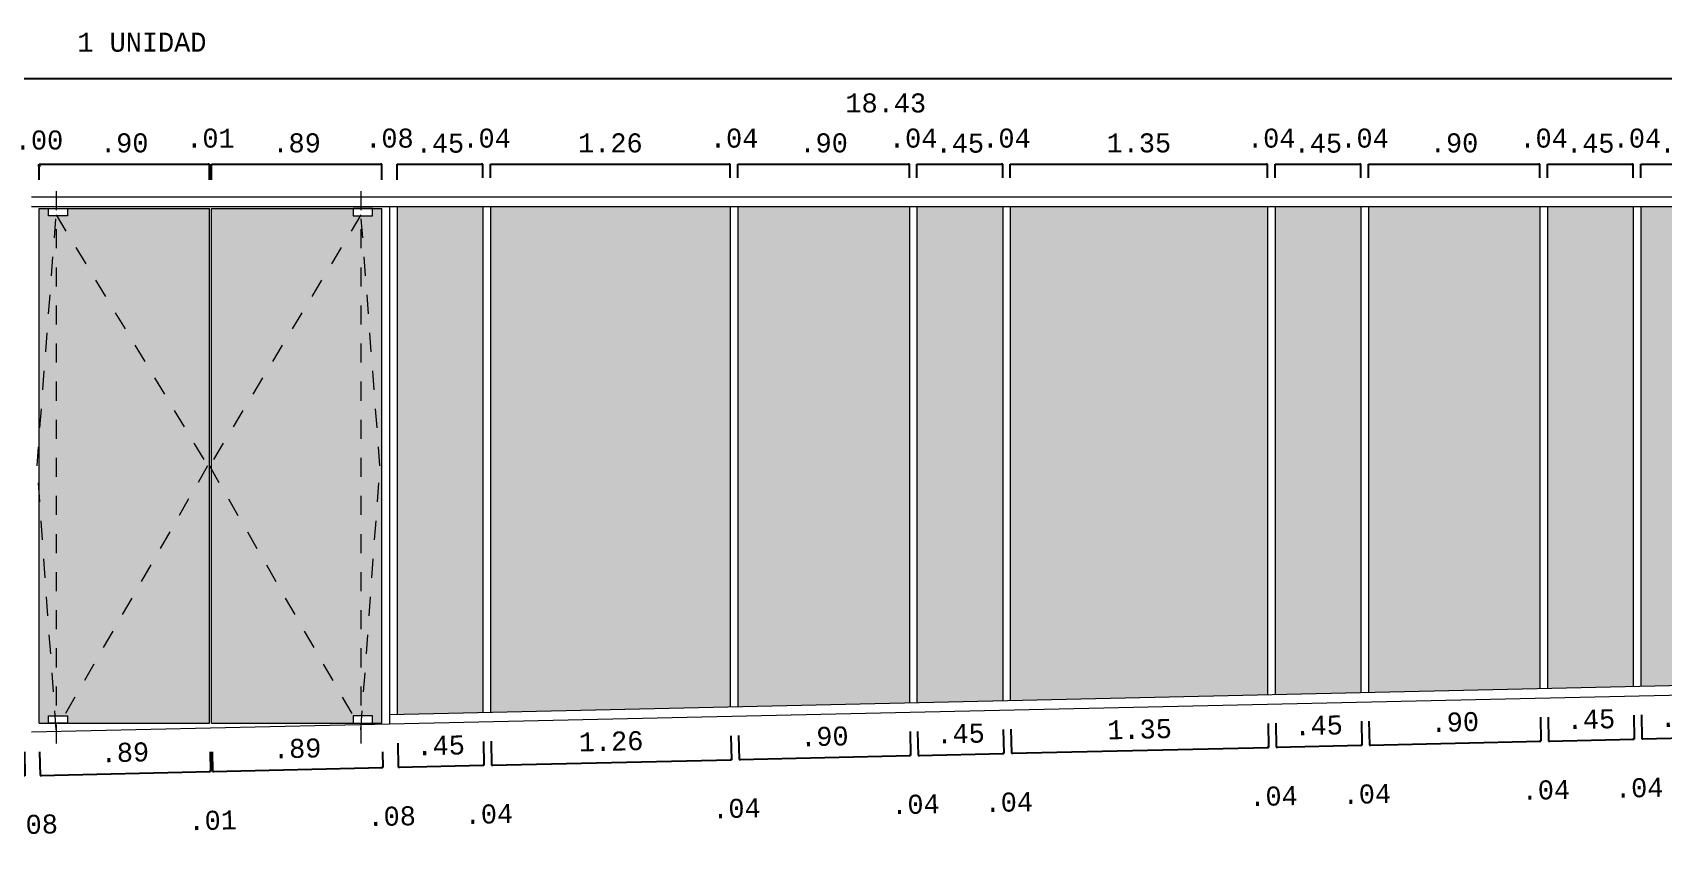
# Model space of a CAD drawing. Header units: millimetres. Extents: x 3472 to 4311, y 0 to 1645.
# Drawn here: x 3809.15 to 3817.72, y 1197.86 to 1202.09 of the extents above; entities that cross this region are included whole.
import ezdxf

# ---------------------------------------------------------------- set-up
doc = ezdxf.new("R2010")
doc.units = ezdxf.units.MM
doc.header["$LTSCALE"] = 0.1
doc.header["$PDMODE"] = 35
doc.linetypes.add('CONTINUA', pattern=[0])
doc.linetypes.add('PUNTOS', pattern=[0.25, 0, -0.25])
doc.layers.get('0').update_dxf_attribs({"lineweight": 9})
doc.layers.get('DEFPOINTS').update_dxf_attribs({"lineweight": 9})
for name, color, linetype, lineweight in [('A_cotas', 7, 'Continuous', 9), ('CARPINTERIAS', 7, 'PUNTOS', 9), ('Leyenda', 7, 'Continuous', 9)]:
    doc.layers.add(name, color=color, linetype=linetype, lineweight=lineweight)
doc.layers.add('COTAS-EXT', color=7, linetype='CONTINUA', lineweight=9, true_color=0x2e2e2e)
doc.layers.add('GRIS CARPINTERIAS', color=7, linetype='CONTINUA', lineweight=9, true_color=0x2e2e2e)
doc.styles.add('FUTURA', font='LUCON.TTF')
doc.styles.get("Standard").update_dxf_attribs({"font": 'LUCON.TTF'})
doc.dimstyles.new('ESCALA-100-INT', dxfattribs={"dimtxt": 0.15, "dimasz": 0.012, "dimexe": 0, "dimexo": 0, "dimgap": 0.05, "dimtad": 1, "dimzin": 4, "dimdsep": 46, "dimtxsty": 'Standard', "dimblk1": '1', "dimblk2": '1', "dimsah": 1, "dimcen": 0, "dimse1": 1, "dimse2": 1, "dimclrd": 256, "dimclrt": 7, "dimadec": 0, "dimazin": 0, "dimtfac": 1, "dimtofl": 0, "dimtmove": 2, "dimatfit": 3, "dimldrblk": '1', "dimfxl": 1, "dimtolj": 1, "dimtzin": 0, "dimarcsym": 0})

# ---------------------------------------------------------------- blocks, each defined once
blk = doc.blocks.new('*D127')
at = {"layer": 'COTAS-EXT', "lineweight": -2}
for p, q in [((3809.1863, 1201.3869), (3809.1793, 1201.3869)), ((3809.1863, 1201.3142), (3809.1863, 1201.3869)), ((3809.1863, 1201.3142), (3809.1863, 1201.3869)), ((3809.1863, 1201.3869), (3809.1933, 1201.3869))]:
    blk.add_line(p, q, dxfattribs=at)
at = {"layer": 'DEFPOINTS', "color": 0}
for p in [(3809.1863, 1201.3869), (3809.1863, 1201.1642), (3809.1863, 1201.1642)]:
    blk.add_point(p, dxfattribs=at)
at = {"layer": 'COTAS-EXT', "color": 250, "insert": (3809.1863, 1201.5224), "char_height": 0.1, "attachment_point": 5}
blk.add_mtext('\\A1;.00', dxfattribs=at)
blk = doc.blocks.new('1')
at = {"layer": 'A_cotas'}
blk.add_line((0, 0), (0, 0), dxfattribs=at)
at = {"layer": 'A_cotas', "linetype": 'Continuous', "const_width": 2.44}
blk.add_lwpolyline([(0, -6.1), (0, 6.1)], dxfattribs=at)
blk = doc.blocks.new('_NONE')
at = {"color": 0, "linetype": 'ByBlock'}
blk.add_circle((0, 0), 0.25, dxfattribs=at)
blk = doc.blocks.new('*D128')
at = {"layer": 'COTAS-EXT', "lineweight": -2}
for p, q in [((3809.1863, 1201.3142), (3809.1863, 1201.3969)), ((3809.1863, 1201.3969), (3810.0814, 1201.3969)), ((3810.0814, 1201.3142), (3810.0814, 1201.3969))]:
    blk.add_line(p, q, dxfattribs=at)
at = {"layer": 'DEFPOINTS', "color": 0}
for p in [(3810.0814, 1201.3969), (3809.1863, 1201.1642), (3810.0814, 1201.1642)]:
    blk.add_point(p, dxfattribs=at)
at = {"layer": 'COTAS-EXT', "color": 250, "insert": (3809.6338, 1201.5074), "char_height": 0.1, "attachment_point": 5}
blk.add_mtext('\\A1;.90', dxfattribs=at)
blk = doc.blocks.new('*D129')
at = {"layer": 'COTAS-EXT', "lineweight": -2}
for p, q in [((3810.0814, 1201.3969), (3810.0744, 1201.3969)), ((3810.0814, 1201.3142), (3810.0814, 1201.3969)), ((3810.0914, 1201.3142), (3810.0914, 1201.3969)), ((3810.0914, 1201.3969), (3810.0984, 1201.3969))]:
    blk.add_line(p, q, dxfattribs=at)
at = {"layer": 'DEFPOINTS', "color": 0}
for p in [(3810.0914, 1201.3969), (3810.0814, 1201.1642), (3810.0914, 1201.1642)]:
    blk.add_point(p, dxfattribs=at)
at = {"layer": 'COTAS-EXT', "color": 250, "insert": (3810.0864, 1201.5324), "char_height": 0.1, "attachment_point": 5}
blk.add_mtext('\\A1;.01', dxfattribs=at)
blk = doc.blocks.new('*D130')
at = {"layer": 'COTAS-EXT', "lineweight": -2}
for p, q in [((3810.0914, 1201.3142), (3810.0914, 1201.3969)), ((3810.0914, 1201.3969), (3810.9863, 1201.3969)), ((3810.9863, 1201.3142), (3810.9863, 1201.3969))]:
    blk.add_line(p, q, dxfattribs=at)
at = {"layer": 'DEFPOINTS', "color": 0}
for p in [(3810.9863, 1201.3969), (3810.0914, 1201.1642), (3810.9863, 1201.1642)]:
    blk.add_point(p, dxfattribs=at)
at = {"layer": 'COTAS-EXT', "color": 250, "insert": (3810.5388, 1201.5074), "char_height": 0.1, "attachment_point": 5}
blk.add_mtext('\\A1;.89', dxfattribs=at)
blk = doc.blocks.new('*D131')
at = {"layer": 'COTAS-EXT', "lineweight": -2}
for p, q in [((3810.9863, 1201.3969), (3810.9793, 1201.3969)), ((3810.9863, 1201.3142), (3810.9863, 1201.3969)), ((3811.0663, 1201.3142), (3811.0663, 1201.3969)), ((3811.0663, 1201.3969), (3811.0733, 1201.3969))]:
    blk.add_line(p, q, dxfattribs=at)
at = {"layer": 'DEFPOINTS', "color": 0}
for p in [(3811.0663, 1201.3969), (3810.9863, 1201.1642), (3811.0663, 1201.1642)]:
    blk.add_point(p, dxfattribs=at)
at = {"layer": 'COTAS-EXT', "color": 250, "insert": (3811.0263, 1201.5324), "char_height": 0.1, "attachment_point": 5}
blk.add_mtext('\\A1;.08', dxfattribs=at)
blk = doc.blocks.new('*D132')
at = {"layer": 'COTAS-EXT', "lineweight": -2}
for p, q in [((3811.0663, 1201.3142), (3811.0663, 1201.3969)), ((3811.0663, 1201.3969), (3811.5163, 1201.3969)), ((3811.5163, 1201.3242), (3811.5163, 1201.3969))]:
    blk.add_line(p, q, dxfattribs=at)
at = {"layer": 'DEFPOINTS', "color": 0}
for p in [(3811.5163, 1201.3969), (3811.0663, 1201.1642), (3811.5163, 1201.1742)]:
    blk.add_point(p, dxfattribs=at)
at = {"layer": 'COTAS-EXT', "color": 250, "insert": (3811.2913, 1201.506), "char_height": 0.1, "attachment_point": 5}
blk.add_mtext('\\A1;.45', dxfattribs=at)
blk = doc.blocks.new('*D133')
at = {"layer": 'COTAS-EXT', "lineweight": -2}
for p, q in [((3811.5163, 1201.3969), (3811.5093, 1201.3969)), ((3811.5163, 1201.3242), (3811.5163, 1201.3969)), ((3811.5563, 1201.3242), (3811.5563, 1201.3969)), ((3811.5563, 1201.3969), (3811.5633, 1201.3969))]:
    blk.add_line(p, q, dxfattribs=at)
at = {"layer": 'DEFPOINTS', "color": 0}
for p in [(3811.5563, 1201.3969), (3811.5163, 1201.1742), (3811.5563, 1201.1742)]:
    blk.add_point(p, dxfattribs=at)
at = {"layer": 'COTAS-EXT', "color": 250, "insert": (3811.5363, 1201.5324), "char_height": 0.1, "attachment_point": 5}
blk.add_mtext('\\A1;.04', dxfattribs=at)
blk = doc.blocks.new('*D134')
at = {"layer": 'COTAS-EXT', "lineweight": -2}
for p, q in [((3811.5563, 1201.3242), (3811.5563, 1201.3969)), ((3811.5563, 1201.3969), (3812.8161, 1201.3969)), ((3812.8161, 1201.3242), (3812.8161, 1201.3969))]:
    blk.add_line(p, q, dxfattribs=at)
at = {"layer": 'DEFPOINTS', "color": 0}
for p in [(3812.8161, 1201.3969), (3811.5563, 1201.1742), (3812.8161, 1201.1742)]:
    blk.add_point(p, dxfattribs=at)
at = {"layer": 'COTAS-EXT', "color": 250, "insert": (3812.1862, 1201.5074), "char_height": 0.1, "attachment_point": 5}
blk.add_mtext('\\A1;1.26', dxfattribs=at)
blk = doc.blocks.new('*D135')
at = {"layer": 'COTAS-EXT', "lineweight": -2}
for p, q in [((3812.8161, 1201.3969), (3812.8091, 1201.3969)), ((3812.8161, 1201.3242), (3812.8161, 1201.3969)), ((3812.8561, 1201.3242), (3812.8561, 1201.3969)), ((3812.8561, 1201.3969), (3812.8631, 1201.3969))]:
    blk.add_line(p, q, dxfattribs=at)
at = {"layer": 'DEFPOINTS', "color": 0}
for p in [(3812.8561, 1201.3969), (3812.8161, 1201.1742), (3812.8561, 1201.1742)]:
    blk.add_point(p, dxfattribs=at)
at = {"layer": 'COTAS-EXT', "color": 250, "insert": (3812.8361, 1201.5324), "char_height": 0.1, "attachment_point": 5}
blk.add_mtext('\\A1;.04', dxfattribs=at)
blk = doc.blocks.new('*D136')
at = {"layer": 'COTAS-EXT', "lineweight": -2}
for p, q in [((3812.8561, 1201.3242), (3812.8561, 1201.3969)), ((3812.8561, 1201.3969), (3813.7561, 1201.3969)), ((3813.7561, 1201.3242), (3813.7561, 1201.3969))]:
    blk.add_line(p, q, dxfattribs=at)
at = {"layer": 'DEFPOINTS', "color": 0}
for p in [(3813.7561, 1201.3969), (3812.8561, 1201.1742), (3813.7561, 1201.1742)]:
    blk.add_point(p, dxfattribs=at)
at = {"layer": 'COTAS-EXT', "color": 250, "insert": (3813.3061, 1201.5074), "char_height": 0.1, "attachment_point": 5}
blk.add_mtext('\\A1;.90', dxfattribs=at)
blk = doc.blocks.new('*D137')
at = {"layer": 'COTAS-EXT', "lineweight": -2}
for p, q in [((3813.7561, 1201.3969), (3813.7491, 1201.3969)), ((3813.7561, 1201.3242), (3813.7561, 1201.3969)), ((3813.7961, 1201.3242), (3813.7961, 1201.3969)), ((3813.7961, 1201.3969), (3813.8031, 1201.3969))]:
    blk.add_line(p, q, dxfattribs=at)
at = {"layer": 'DEFPOINTS', "color": 0}
for p in [(3813.7961, 1201.3969), (3813.7561, 1201.1742), (3813.7961, 1201.1742)]:
    blk.add_point(p, dxfattribs=at)
at = {"layer": 'COTAS-EXT', "color": 250, "insert": (3813.7761, 1201.5324), "char_height": 0.1, "attachment_point": 5}
blk.add_mtext('\\A1;.04', dxfattribs=at)
blk = doc.blocks.new('*D138')
at = {"layer": 'COTAS-EXT', "lineweight": -2}
for p, q in [((3813.7961, 1201.3242), (3813.7961, 1201.3969)), ((3813.7961, 1201.3969), (3814.2461, 1201.3969)), ((3814.2461, 1201.3242), (3814.2461, 1201.3969))]:
    blk.add_line(p, q, dxfattribs=at)
at = {"layer": 'DEFPOINTS', "color": 0}
for p in [(3814.2461, 1201.3969), (3813.7961, 1201.1742), (3814.2461, 1201.1742)]:
    blk.add_point(p, dxfattribs=at)
at = {"layer": 'COTAS-EXT', "color": 250, "insert": (3814.0211, 1201.506), "char_height": 0.1, "attachment_point": 5}
blk.add_mtext('\\A1;.45', dxfattribs=at)
blk = doc.blocks.new('*D139')
at = {"layer": 'COTAS-EXT', "lineweight": -2}
for p, q in [((3814.2461, 1201.3969), (3814.2391, 1201.3969)), ((3814.2461, 1201.3242), (3814.2461, 1201.3969)), ((3814.2861, 1201.3242), (3814.2861, 1201.3969)), ((3814.2861, 1201.3969), (3814.2931, 1201.3969))]:
    blk.add_line(p, q, dxfattribs=at)
at = {"layer": 'DEFPOINTS', "color": 0}
for p in [(3814.2861, 1201.3969), (3814.2461, 1201.1742), (3814.2861, 1201.1742)]:
    blk.add_point(p, dxfattribs=at)
at = {"layer": 'COTAS-EXT', "color": 250, "insert": (3814.2661, 1201.5324), "char_height": 0.1, "attachment_point": 5}
blk.add_mtext('\\A1;.04', dxfattribs=at)
blk = doc.blocks.new('*D140')
at = {"layer": 'COTAS-EXT', "lineweight": -2}
for p, q in [((3814.2861, 1201.3242), (3814.2861, 1201.3969)), ((3814.2861, 1201.3969), (3815.6361, 1201.3969)), ((3815.6361, 1201.3242), (3815.6361, 1201.3969))]:
    blk.add_line(p, q, dxfattribs=at)
at = {"layer": 'DEFPOINTS', "color": 0}
for p in [(3815.6361, 1201.3969), (3814.2861, 1201.1742), (3815.6361, 1201.1742)]:
    blk.add_point(p, dxfattribs=at)
at = {"layer": 'COTAS-EXT', "color": 250, "insert": (3814.9611, 1201.5074), "char_height": 0.1, "attachment_point": 5}
blk.add_mtext('\\A1;1.35', dxfattribs=at)
blk = doc.blocks.new('*D141')
at = {"layer": 'COTAS-EXT', "lineweight": -2}
for p, q in [((3815.6361, 1201.3969), (3815.6291, 1201.3969)), ((3815.6361, 1201.3242), (3815.6361, 1201.3969)), ((3815.6761, 1201.3242), (3815.6761, 1201.3969)), ((3815.6761, 1201.3969), (3815.6831, 1201.3969))]:
    blk.add_line(p, q, dxfattribs=at)
at = {"layer": 'DEFPOINTS', "color": 0}
for p in [(3815.6761, 1201.3969), (3815.6361, 1201.1742), (3815.6761, 1201.1742)]:
    blk.add_point(p, dxfattribs=at)
at = {"layer": 'COTAS-EXT', "color": 250, "insert": (3815.6561, 1201.5324), "char_height": 0.1, "attachment_point": 5}
blk.add_mtext('\\A1;.04', dxfattribs=at)
blk = doc.blocks.new('*D142')
at = {"layer": 'COTAS-EXT', "lineweight": -2}
for p, q in [((3815.6761, 1201.3242), (3815.6761, 1201.3969)), ((3815.6761, 1201.3969), (3816.1261, 1201.3969)), ((3816.1261, 1201.3242), (3816.1261, 1201.3969))]:
    blk.add_line(p, q, dxfattribs=at)
at = {"layer": 'DEFPOINTS', "color": 0}
for p in [(3816.1261, 1201.3969), (3815.6761, 1201.1742), (3816.1261, 1201.1742)]:
    blk.add_point(p, dxfattribs=at)
at = {"layer": 'COTAS-EXT', "color": 250, "insert": (3815.9011, 1201.506), "char_height": 0.1, "attachment_point": 5}
blk.add_mtext('\\A1;.45', dxfattribs=at)
blk = doc.blocks.new('*D143')
at = {"layer": 'COTAS-EXT', "lineweight": -2}
for p, q in [((3816.1261, 1201.3969), (3816.1191, 1201.3969)), ((3816.1261, 1201.3242), (3816.1261, 1201.3969)), ((3816.1661, 1201.3242), (3816.1661, 1201.3969)), ((3816.1661, 1201.3969), (3816.1731, 1201.3969))]:
    blk.add_line(p, q, dxfattribs=at)
at = {"layer": 'DEFPOINTS', "color": 0}
for p in [(3816.1661, 1201.3969), (3816.1261, 1201.1742), (3816.1661, 1201.1742)]:
    blk.add_point(p, dxfattribs=at)
at = {"layer": 'COTAS-EXT', "color": 250, "insert": (3816.1461, 1201.5324), "char_height": 0.1, "attachment_point": 5}
blk.add_mtext('\\A1;.04', dxfattribs=at)
blk = doc.blocks.new('*D144')
at = {"layer": 'COTAS-EXT', "lineweight": -2}
for p, q in [((3816.1661, 1201.3242), (3816.1661, 1201.3969)), ((3816.1661, 1201.3969), (3817.0661, 1201.3969)), ((3817.0661, 1201.3242), (3817.0661, 1201.3969))]:
    blk.add_line(p, q, dxfattribs=at)
at = {"layer": 'DEFPOINTS', "color": 0}
for p in [(3817.0661, 1201.3969), (3816.1661, 1201.1742), (3817.0661, 1201.1742)]:
    blk.add_point(p, dxfattribs=at)
at = {"layer": 'COTAS-EXT', "color": 250, "insert": (3816.6161, 1201.5074), "char_height": 0.1, "attachment_point": 5}
blk.add_mtext('\\A1;.90', dxfattribs=at)
blk = doc.blocks.new('*D145')
at = {"layer": 'COTAS-EXT', "lineweight": -2}
for p, q in [((3817.0661, 1201.3969), (3817.0591, 1201.3969)), ((3817.0661, 1201.3242), (3817.0661, 1201.3969)), ((3817.1061, 1201.3242), (3817.1061, 1201.3969)), ((3817.1061, 1201.3969), (3817.1131, 1201.3969))]:
    blk.add_line(p, q, dxfattribs=at)
at = {"layer": 'DEFPOINTS', "color": 0}
for p in [(3817.1061, 1201.3969), (3817.0661, 1201.1742), (3817.1061, 1201.1742)]:
    blk.add_point(p, dxfattribs=at)
at = {"layer": 'COTAS-EXT', "color": 250, "insert": (3817.0861, 1201.5324), "char_height": 0.1, "attachment_point": 5}
blk.add_mtext('\\A1;.04', dxfattribs=at)
blk = doc.blocks.new('*D146')
at = {"layer": 'COTAS-EXT', "lineweight": -2}
for p, q in [((3817.1061, 1201.3242), (3817.1061, 1201.3969)), ((3817.1061, 1201.3969), (3817.5561, 1201.3969)), ((3817.5561, 1201.3242), (3817.5561, 1201.3969))]:
    blk.add_line(p, q, dxfattribs=at)
at = {"layer": 'DEFPOINTS', "color": 0}
for p in [(3817.5561, 1201.3969), (3817.1061, 1201.1742), (3817.5561, 1201.1742)]:
    blk.add_point(p, dxfattribs=at)
at = {"layer": 'COTAS-EXT', "color": 250, "insert": (3817.3311, 1201.506), "char_height": 0.1, "attachment_point": 5}
blk.add_mtext('\\A1;.45', dxfattribs=at)
blk = doc.blocks.new('*D147')
at = {"layer": 'COTAS-EXT', "lineweight": -2}
for p, q in [((3817.5561, 1201.3969), (3817.5491, 1201.3969)), ((3817.5561, 1201.3242), (3817.5561, 1201.3969)), ((3817.5961, 1201.3242), (3817.5961, 1201.3969)), ((3817.5961, 1201.3969), (3817.6031, 1201.3969))]:
    blk.add_line(p, q, dxfattribs=at)
at = {"layer": 'DEFPOINTS', "color": 0}
for p in [(3817.5961, 1201.3969), (3817.5561, 1201.1742), (3817.5961, 1201.1742)]:
    blk.add_point(p, dxfattribs=at)
at = {"layer": 'COTAS-EXT', "color": 250, "insert": (3817.5761, 1201.5324), "char_height": 0.1, "attachment_point": 5}
blk.add_mtext('\\A1;.04', dxfattribs=at)
blk = doc.blocks.new('*D148')
at = {"layer": 'COTAS-EXT', "lineweight": -2}
for p, q in [((3817.5961, 1201.3242), (3817.5961, 1201.3969)), ((3817.5961, 1201.3969), (3818.0461, 1201.3969)), ((3818.0461, 1201.3242), (3818.0461, 1201.3969))]:
    blk.add_line(p, q, dxfattribs=at)
at = {"layer": 'DEFPOINTS', "color": 0}
for p in [(3818.0461, 1201.3969), (3817.5961, 1201.1742), (3818.0461, 1201.1742)]:
    blk.add_point(p, dxfattribs=at)
at = {"layer": 'COTAS-EXT', "color": 250, "insert": (3817.8211, 1201.506), "char_height": 0.1, "attachment_point": 5}
blk.add_mtext('\\A1;.45', dxfattribs=at)
blk = doc.blocks.new('*D162')
at = {"layer": 'COTAS-EXT', "lineweight": -2}
for p, q in [((3804.4161, 1201.3742), (3804.4161, 1201.8458)), ((3804.4161, 1201.8458), (3822.8481, 1201.8458)), ((3822.8481, 1201.3742), (3822.8481, 1201.8458))]:
    blk.add_line(p, q, dxfattribs=at)
at = {"layer": 'DEFPOINTS', "color": 0}
for p in [(3822.8481, 1201.8458), (3804.4161, 1201.2242), (3822.8481, 1201.2242)]:
    blk.add_point(p, dxfattribs=at)
at = {"layer": 'COTAS-EXT', "color": 250, "insert": (3813.6321, 1201.717), "char_height": 0.1, "attachment_point": 5}
blk.add_mtext('\\A1;18.43', dxfattribs=at)
blk = doc.blocks.new('*D180')
at = {"layer": 'COTAS-EXT', "lineweight": -2}
for p, q in [((3809.1097, 1198.3111), (3809.1126, 1198.1851)), ((3809.1897, 1198.3105), (3809.1925, 1198.1869)), ((3809.1126, 1198.1851), (3809.1056, 1198.185)), ((3809.1925, 1198.1869), (3809.1995, 1198.1871))]:
    blk.add_line(p, q, dxfattribs=at)
at = {"layer": 'DEFPOINTS', "color": 0}
for p in [(3809.1063, 1198.461), (3809.1863, 1198.4605), (3809.1925, 1198.1869)]:
    blk.add_point(p, dxfattribs=at)
at = {"layer": 'COTAS-EXT', "color": 250, "insert": (3809.1584, 1197.9294), "char_height": 0.1, "attachment_point": 5, "rotation": 1.30538}
blk.add_mtext('\\A1;.08', dxfattribs=at)
blk = doc.blocks.new('*D181')
at = {"layer": 'COTAS-EXT', "lineweight": -2}
for p, q in [((3809.1897, 1198.3105), (3809.1925, 1198.1869)), ((3810.0848, 1198.3105), (3810.0872, 1198.2073)), ((3809.1925, 1198.1869), (3810.0872, 1198.2073))]:
    blk.add_line(p, q, dxfattribs=at)
at = {"layer": 'DEFPOINTS', "color": 0}
for p in [(3809.1863, 1198.4605), (3810.0814, 1198.4605), (3810.0872, 1198.2073)]:
    blk.add_point(p, dxfattribs=at)
at = {"layer": 'COTAS-EXT', "color": 250, "insert": (3809.6373, 1198.3077), "char_height": 0.1, "attachment_point": 5, "rotation": 1.30538}
blk.add_mtext('\\A1;.89', dxfattribs=at)
blk = doc.blocks.new('*D182')
at = {"layer": 'COTAS-EXT', "lineweight": -2}
for p, q in [((3810.0848, 1198.3105), (3810.0872, 1198.2073)), ((3810.0948, 1198.3105), (3810.0972, 1198.2076)), ((3810.0872, 1198.2073), (3810.0802, 1198.2072)), ((3810.0972, 1198.2076), (3810.1041, 1198.2077))]:
    blk.add_line(p, q, dxfattribs=at)
at = {"layer": 'DEFPOINTS', "color": 0}
for p in [(3810.0814, 1198.4605), (3810.0914, 1198.4605), (3810.0972, 1198.2076)]:
    blk.add_point(p, dxfattribs=at)
at = {"layer": 'COTAS-EXT', "color": 250, "insert": (3810.098, 1197.9508), "char_height": 0.1, "attachment_point": 5, "rotation": 1.30538}
blk.add_mtext('\\A1;.01', dxfattribs=at)
blk = doc.blocks.new('*D183')
at = {"layer": 'COTAS-EXT', "lineweight": -2}
for p, q in [((3810.0948, 1198.3105), (3810.0972, 1198.2076)), ((3810.9897, 1198.3105), (3810.9916, 1198.2279)), ((3810.0972, 1198.2076), (3810.9916, 1198.2279))]:
    blk.add_line(p, q, dxfattribs=at)
at = {"layer": 'DEFPOINTS', "color": 0}
for p in [(3810.0914, 1198.4605), (3810.9863, 1198.4605), (3810.9916, 1198.2279)]:
    blk.add_point(p, dxfattribs=at)
at = {"layer": 'COTAS-EXT', "color": 250, "insert": (3810.5418, 1198.3283), "char_height": 0.1, "attachment_point": 5, "rotation": 1.30538}
blk.add_mtext('\\A1;.89', dxfattribs=at)
blk = doc.blocks.new('*D184')
at = {"layer": 'COTAS-EXT', "lineweight": -2}
for p, q in [((3811.0697, 1198.3557), (3811.0726, 1198.2298)), ((3810.9897, 1198.3105), (3810.9916, 1198.2279)), ((3810.9916, 1198.2279), (3810.9846, 1198.2278)), ((3811.0726, 1198.2298), (3811.0796, 1198.2299))]:
    blk.add_line(p, q, dxfattribs=at)
at = {"layer": 'DEFPOINTS', "color": 0}
for p in [(3811.0663, 1198.5057), (3810.9863, 1198.4605), (3811.0726, 1198.2298)]:
    blk.add_point(p, dxfattribs=at)
at = {"layer": 'COTAS-EXT', "color": 250, "insert": (3811.0379, 1197.9722), "char_height": 0.1, "attachment_point": 5, "rotation": 1.30538}
blk.add_mtext('\\A1;.08', dxfattribs=at)
blk = doc.blocks.new('*D185')
at = {"layer": 'COTAS-EXT', "lineweight": -2}
for p, q in [((3811.0697, 1198.3557), (3811.0726, 1198.2298)), ((3811.5197, 1198.3651), (3811.5225, 1198.24)), ((3811.0726, 1198.2298), (3811.5225, 1198.24))]:
    blk.add_line(p, q, dxfattribs=at)
at = {"layer": 'DEFPOINTS', "color": 0}
for p in [(3811.0663, 1198.5057), (3811.5163, 1198.5151), (3811.5225, 1198.24)]:
    blk.add_point(p, dxfattribs=at)
at = {"layer": 'COTAS-EXT', "color": 250, "insert": (3811.2951, 1198.344), "char_height": 0.1, "attachment_point": 5, "rotation": 1.30538}
blk.add_mtext('\\A1;.45', dxfattribs=at)
blk = doc.blocks.new('*D186')
at = {"layer": 'COTAS-EXT', "lineweight": -2}
for p, q in [((3811.5197, 1198.3651), (3811.5225, 1198.24)), ((3811.5597, 1198.366), (3811.5625, 1198.241)), ((3811.5625, 1198.241), (3811.5695, 1198.2411)), ((3811.5225, 1198.24), (3811.5155, 1198.2399))]:
    blk.add_line(p, q, dxfattribs=at)
at = {"layer": 'DEFPOINTS', "color": 0}
for p in [(3811.5163, 1198.5151), (3811.5563, 1198.516), (3811.5625, 1198.241)]:
    blk.add_point(p, dxfattribs=at)
at = {"layer": 'COTAS-EXT', "color": 250, "insert": (3811.5484, 1197.9839), "char_height": 0.1, "attachment_point": 5, "rotation": 1.30538}
blk.add_mtext('\\A1;.04', dxfattribs=at)
blk = doc.blocks.new('*D187')
at = {"layer": 'COTAS-EXT', "lineweight": -2}
for p, q in [((3811.5597, 1198.366), (3811.5625, 1198.241)), ((3812.8195, 1198.3956), (3812.8224, 1198.2697)), ((3811.5625, 1198.241), (3812.8224, 1198.2697))]:
    blk.add_line(p, q, dxfattribs=at)
at = {"layer": 'DEFPOINTS', "color": 0}
for p in [(3811.5563, 1198.516), (3812.8161, 1198.5456), (3812.8224, 1198.2697)]:
    blk.add_point(p, dxfattribs=at)
at = {"layer": 'COTAS-EXT', "color": 250, "insert": (3812.1899, 1198.3658), "char_height": 0.1, "attachment_point": 5, "rotation": 1.30538}
blk.add_mtext('\\A1;1.26', dxfattribs=at)
blk = doc.blocks.new('*D188')
at = {"layer": 'COTAS-EXT', "lineweight": -2}
for p, q in [((3812.8195, 1198.3956), (3812.8224, 1198.2697)), ((3812.8595, 1198.3965), (3812.8624, 1198.2706)), ((3812.8224, 1198.2697), (3812.8154, 1198.2695)), ((3812.8624, 1198.2706), (3812.8694, 1198.2707))]:
    blk.add_line(p, q, dxfattribs=at)
at = {"layer": 'DEFPOINTS', "color": 0}
for p in [(3812.8161, 1198.5456), (3812.8561, 1198.5465), (3812.8624, 1198.2706)]:
    blk.add_point(p, dxfattribs=at)
at = {"layer": 'COTAS-EXT', "color": 250, "insert": (3812.8482, 1198.0135), "char_height": 0.1, "attachment_point": 5, "rotation": 1.30538}
blk.add_mtext('\\A1;.04', dxfattribs=at)
blk = doc.blocks.new('*D189')
at = {"layer": 'COTAS-EXT', "lineweight": -2}
for p, q in [((3813.7595, 1198.417), (3813.7624, 1198.2911)), ((3812.8595, 1198.3965), (3812.8624, 1198.2706)), ((3812.8624, 1198.2706), (3813.7624, 1198.2911))]:
    blk.add_line(p, q, dxfattribs=at)
at = {"layer": 'DEFPOINTS', "color": 0}
for p in [(3812.8561, 1198.5465), (3813.7561, 1198.567), (3813.7624, 1198.2911)]:
    blk.add_point(p, dxfattribs=at)
at = {"layer": 'COTAS-EXT', "color": 250, "insert": (3813.3099, 1198.3914), "char_height": 0.1, "attachment_point": 5, "rotation": 1.30538}
blk.add_mtext('\\A1;.90', dxfattribs=at)
blk = doc.blocks.new('*D190')
at = {"layer": 'COTAS-EXT', "lineweight": -2}
for p, q in [((3813.7595, 1198.417), (3813.7624, 1198.2911)), ((3813.7995, 1198.418), (3813.8024, 1198.292)), ((3813.7624, 1198.2911), (3813.7554, 1198.2909)), ((3813.8024, 1198.292), (3813.8094, 1198.2922))]:
    blk.add_line(p, q, dxfattribs=at)
at = {"layer": 'DEFPOINTS', "color": 0}
for p in [(3813.7561, 1198.567), (3813.7961, 1198.5679), (3813.8024, 1198.292)]:
    blk.add_point(p, dxfattribs=at)
at = {"layer": 'COTAS-EXT', "color": 250, "insert": (3813.7882, 1198.0349), "char_height": 0.1, "attachment_point": 5, "rotation": 1.30538}
blk.add_mtext('\\A1;.04', dxfattribs=at)
blk = doc.blocks.new('*D191')
at = {"layer": 'COTAS-EXT', "lineweight": -2}
for p, q in [((3813.7995, 1198.418), (3813.8024, 1198.292)), ((3814.2495, 1198.4282), (3814.2524, 1198.3022)), ((3813.8024, 1198.292), (3814.2524, 1198.3022))]:
    blk.add_line(p, q, dxfattribs=at)
at = {"layer": 'DEFPOINTS', "color": 0}
for p in [(3813.7961, 1198.5679), (3814.2461, 1198.5782), (3814.2524, 1198.3022)]:
    blk.add_point(p, dxfattribs=at)
at = {"layer": 'COTAS-EXT', "color": 250, "insert": (3814.0249, 1198.4062), "char_height": 0.1, "attachment_point": 5, "rotation": 1.30538}
blk.add_mtext('\\A1;.45', dxfattribs=at)
blk = doc.blocks.new('*D192')
at = {"layer": 'COTAS-EXT', "lineweight": -2}
for p, q in [((3814.2495, 1198.4282), (3814.2524, 1198.3022)), ((3814.2895, 1198.4291), (3814.2924, 1198.3032)), ((3814.2524, 1198.3022), (3814.2454, 1198.3021)), ((3814.2924, 1198.3032), (3814.2994, 1198.3033))]:
    blk.add_line(p, q, dxfattribs=at)
at = {"layer": 'DEFPOINTS', "color": 0}
for p in [(3814.2461, 1198.5782), (3814.2861, 1198.5791), (3814.2924, 1198.3032)]:
    blk.add_point(p, dxfattribs=at)
at = {"layer": 'COTAS-EXT', "color": 250, "insert": (3814.2782, 1198.0461), "char_height": 0.1, "attachment_point": 5, "rotation": 1.30538}
blk.add_mtext('\\A1;.04', dxfattribs=at)
blk = doc.blocks.new('*D193')
at = {"layer": 'COTAS-EXT', "lineweight": -2}
for p, q in [((3814.2895, 1198.4291), (3814.2924, 1198.3032)), ((3815.6395, 1198.4599), (3815.6424, 1198.3339)), ((3814.2924, 1198.3032), (3815.6424, 1198.3339))]:
    blk.add_line(p, q, dxfattribs=at)
at = {"layer": 'DEFPOINTS', "color": 0}
for p in [(3815.6361, 1198.6098), (3814.2861, 1198.5791), (3815.6424, 1198.3339)]:
    blk.add_point(p, dxfattribs=at)
at = {"layer": 'COTAS-EXT', "color": 250, "insert": (3814.9649, 1198.4291), "char_height": 0.1, "attachment_point": 5, "rotation": 1.30538}
blk.add_mtext('\\A1;1.35', dxfattribs=at)
blk = doc.blocks.new('*D194')
at = {"layer": 'COTAS-EXT', "lineweight": -2}
for p, q in [((3815.6395, 1198.4599), (3815.6424, 1198.3339)), ((3815.6795, 1198.4608), (3815.6824, 1198.3348)), ((3815.6424, 1198.3339), (3815.6354, 1198.3338)), ((3815.6824, 1198.3348), (3815.6894, 1198.335))]:
    blk.add_line(p, q, dxfattribs=at)
at = {"layer": 'DEFPOINTS', "color": 0}
for p in [(3815.6361, 1198.6098), (3815.6761, 1198.6108), (3815.6824, 1198.3348)]:
    blk.add_point(p, dxfattribs=at)
at = {"layer": 'COTAS-EXT', "color": 250, "insert": (3815.6682, 1198.0778), "char_height": 0.1, "attachment_point": 5, "rotation": 1.30538}
blk.add_mtext('\\A1;.04', dxfattribs=at)
blk = doc.blocks.new('*D195')
at = {"layer": 'COTAS-EXT', "lineweight": -2}
for p, q in [((3815.6795, 1198.4608), (3815.6824, 1198.3348)), ((3816.1295, 1198.471), (3816.1324, 1198.3451)), ((3815.6824, 1198.3348), (3816.1324, 1198.3451))]:
    blk.add_line(p, q, dxfattribs=at)
at = {"layer": 'DEFPOINTS', "color": 0}
for p in [(3815.6761, 1198.6108), (3816.1261, 1198.621), (3816.1324, 1198.3451)]:
    blk.add_point(p, dxfattribs=at)
at = {"layer": 'COTAS-EXT', "color": 250, "insert": (3815.9049, 1198.4491), "char_height": 0.1, "attachment_point": 5, "rotation": 1.30538}
blk.add_mtext('\\A1;.45', dxfattribs=at)
blk = doc.blocks.new('*D196')
at = {"layer": 'COTAS-EXT', "lineweight": -2}
for p, q in [((3816.1295, 1198.471), (3816.1324, 1198.3451)), ((3816.1695, 1198.472), (3816.1724, 1198.346)), ((3816.1324, 1198.3451), (3816.1254, 1198.3449)), ((3816.1724, 1198.346), (3816.1794, 1198.3462))]:
    blk.add_line(p, q, dxfattribs=at)
at = {"layer": 'DEFPOINTS', "color": 0}
for p in [(3816.1261, 1198.621), (3816.1661, 1198.6219), (3816.1724, 1198.346)]:
    blk.add_point(p, dxfattribs=at)
at = {"layer": 'COTAS-EXT', "color": 250, "insert": (3816.1582, 1198.0889), "char_height": 0.1, "attachment_point": 5, "rotation": 1.30538}
blk.add_mtext('\\A1;.04', dxfattribs=at)
blk = doc.blocks.new('*D197')
at = {"layer": 'COTAS-EXT', "lineweight": -2}
for p, q in [((3816.1695, 1198.472), (3816.1724, 1198.346)), ((3817.0695, 1198.4925), (3817.0724, 1198.3665)), ((3816.1724, 1198.346), (3817.0724, 1198.3665))]:
    blk.add_line(p, q, dxfattribs=at)
at = {"layer": 'DEFPOINTS', "color": 0}
for p in [(3816.1661, 1198.6219), (3817.0661, 1198.6424), (3817.0724, 1198.3665)]:
    blk.add_point(p, dxfattribs=at)
at = {"layer": 'COTAS-EXT', "color": 250, "insert": (3816.6199, 1198.4668), "char_height": 0.1, "attachment_point": 5, "rotation": 1.30538}
blk.add_mtext('\\A1;.90', dxfattribs=at)
blk = doc.blocks.new('*D198')
at = {"layer": 'COTAS-EXT', "lineweight": -2}
for p, q in [((3817.0695, 1198.4925), (3817.0724, 1198.3665)), ((3817.1095, 1198.4934), (3817.1124, 1198.3674)), ((3817.0724, 1198.3665), (3817.0654, 1198.3663)), ((3817.1124, 1198.3674), (3817.1194, 1198.3676))]:
    blk.add_line(p, q, dxfattribs=at)
at = {"layer": 'DEFPOINTS', "color": 0}
for p in [(3817.0661, 1198.6424), (3817.1061, 1198.6433), (3817.1124, 1198.3674)]:
    blk.add_point(p, dxfattribs=at)
at = {"layer": 'COTAS-EXT', "color": 250, "insert": (3817.0982, 1198.1103), "char_height": 0.1, "attachment_point": 5, "rotation": 1.30538}
blk.add_mtext('\\A1;.04', dxfattribs=at)
blk = doc.blocks.new('*D199')
at = {"layer": 'COTAS-EXT', "lineweight": -2}
for p, q in [((3817.5595, 1198.5036), (3817.5624, 1198.3777)), ((3817.1095, 1198.4934), (3817.1124, 1198.3674)), ((3817.1124, 1198.3674), (3817.5624, 1198.3777))]:
    blk.add_line(p, q, dxfattribs=at)
at = {"layer": 'DEFPOINTS', "color": 0}
for p in [(3817.1061, 1198.6433), (3817.5561, 1198.6536), (3817.5624, 1198.3777)]:
    blk.add_point(p, dxfattribs=at)
at = {"layer": 'COTAS-EXT', "color": 250, "insert": (3817.3349, 1198.4816), "char_height": 0.1, "attachment_point": 5, "rotation": 1.30538}
blk.add_mtext('\\A1;.45', dxfattribs=at)
blk = doc.blocks.new('*D200')
at = {"layer": 'COTAS-EXT', "lineweight": -2}
for p, q in [((3817.5595, 1198.5036), (3817.5624, 1198.3777)), ((3817.5995, 1198.5045), (3817.6024, 1198.3786)), ((3817.5624, 1198.3777), (3817.5554, 1198.3775)), ((3817.6024, 1198.3786), (3817.6094, 1198.3787))]:
    blk.add_line(p, q, dxfattribs=at)
at = {"layer": 'DEFPOINTS', "color": 0}
for p in [(3817.5561, 1198.6536), (3817.5961, 1198.6545), (3817.6024, 1198.3786)]:
    blk.add_point(p, dxfattribs=at)
at = {"layer": 'COTAS-EXT', "color": 250, "insert": (3817.5882, 1198.1215), "char_height": 0.1, "attachment_point": 5, "rotation": 1.30538}
blk.add_mtext('\\A1;.04', dxfattribs=at)
blk = doc.blocks.new('*D201')
at = {"layer": 'COTAS-EXT', "lineweight": -2}
for p, q in [((3817.5995, 1198.5045), (3817.6024, 1198.3786)), ((3818.0495, 1198.5148), (3818.0524, 1198.3888)), ((3817.6024, 1198.3786), (3818.0524, 1198.3888))]:
    blk.add_line(p, q, dxfattribs=at)
at = {"layer": 'DEFPOINTS', "color": 0}
for p in [(3817.5961, 1198.6545), (3818.0461, 1198.6648), (3818.0524, 1198.3888)]:
    blk.add_point(p, dxfattribs=at)
at = {"layer": 'COTAS-EXT', "color": 250, "insert": (3817.8249, 1198.4928), "char_height": 0.1, "attachment_point": 5, "rotation": 1.30538}
blk.add_mtext('\\A1;.45', dxfattribs=at)

msp = doc.modelspace()

# ---------------------------------------------------------------- hatches: boundary and pattern name
at = {"layer": 'COTAS-EXT'}
h = msp.add_hatch(dxfattribs=at)
h.set_pattern_fill('DOTS', color=256, scale=0.01, angle=90, style=0)
h.set_pattern_definition([(90, (3804.416095, 1198.354172), (-0.015875, 0.0079375), [0, -0.015875])])
h.paths.add_polyline_path([(3805.2961, 1201.1742), (3804.4161, 1201.1742), (3804.4161, 1198.3542), (3805.2961, 1198.3742)])
h.paths.add_polyline_path([(3805.7861, 1201.1742), (3805.3361, 1201.1742), (3805.3361, 1198.3751), (3805.7861, 1198.3854)])
h.paths.add_polyline_path([(3806.2761, 1201.1742), (3805.8261, 1201.1742), (3805.8261, 1198.3863), (3806.2761, 1198.3966)])
h.paths.add_polyline_path([(3807.6661, 1201.1742), (3806.3161, 1201.1742), (3806.3161, 1198.3975), (3807.6661, 1198.4282)])
h.paths.add_polyline_path([(3808.6061, 1201.1742), (3807.7061, 1201.1742), (3807.7061, 1198.4291), (3808.6061, 1198.4496)])
h.paths.add_polyline_path([(3809.1063, 1201.1742), (3808.6461, 1201.1742), (3808.6461, 1198.4506), (3809.1063, 1198.461)])
h.paths.add_polyline_path([(3810.0814, 1201.1642), (3809.3363, 1201.1642), (3809.3363, 1201.1242), (3809.2363, 1201.1242), (3809.2363, 1201.1642), (3809.1863, 1201.1642), (3809.1863, 1198.4605), (3809.2363, 1198.4605), (3809.2363, 1198.5005), (3809.3363, 1198.5005), (3809.3363, 1198.4605), (3810.0814, 1198.4605)])
h.paths.add_polyline_path([(3810.9863, 1201.1642), (3810.9365, 1201.1642), (3810.9365, 1201.1242), (3810.8365, 1201.1242), (3810.8365, 1201.1642), (3810.0914, 1201.1642), (3810.0914, 1198.4605), (3810.8365, 1198.4605), (3810.8365, 1198.5005), (3810.9365, 1198.5005), (3810.9365, 1198.4605), (3810.9863, 1198.4605)])
h.paths.add_polyline_path([(3811.5163, 1201.1742), (3811.0663, 1201.1742), (3811.0663, 1198.5057), (3811.5163, 1198.516)])
h.paths.add_polyline_path([(3812.8161, 1201.1742), (3811.5563, 1201.1742), (3811.5563, 1198.5169), (3812.8161, 1198.5456)])
h.paths.add_polyline_path([(3813.7561, 1201.1742), (3812.8561, 1201.1742), (3812.8561, 1198.5465), (3813.7561, 1198.567)])
h.paths.add_polyline_path([(3814.2461, 1201.1742), (3813.7961, 1201.1742), (3813.7961, 1198.5679), (3814.2461, 1198.5782)])
h.paths.add_polyline_path([(3815.6361, 1201.1742), (3814.2861, 1201.1742), (3814.2861, 1198.5791), (3815.6361, 1198.6098)])
h.paths.add_polyline_path([(3816.1261, 1201.1742), (3815.6761, 1201.1742), (3815.6761, 1198.6108), (3816.1261, 1198.621)])
h.paths.add_polyline_path([(3817.0661, 1201.1742), (3816.1661, 1201.1742), (3816.1661, 1198.6219), (3817.0661, 1198.6424)])
h.paths.add_polyline_path([(3817.5561, 1201.1742), (3817.1061, 1201.1742), (3817.1061, 1198.6433), (3817.5561, 1198.6536)])
h.paths.add_polyline_path([(3818.0461, 1201.1742), (3817.5961, 1201.1742), (3817.5961, 1198.6545), (3818.0461, 1198.6648)])
h.paths.add_polyline_path([(3818.9861, 1201.1742), (3818.0861, 1201.1742), (3818.0861, 1198.6657), (3818.9861, 1198.6862)])
h.paths.add_polyline_path([(3819.4761, 1201.1742), (3819.0261, 1201.1742), (3819.0261, 1198.6871), (3819.4761, 1198.6973)])
h.paths.add_polyline_path([(3820.8661, 1201.1742), (3819.5161, 1201.1742), (3819.5161, 1198.6983), (3820.8661, 1198.729)])
h.paths.add_polyline_path([(3821.8061, 1201.1742), (3820.9061, 1201.1742), (3820.9061, 1198.7299), (3821.8061, 1198.7504)])
h.paths.add_polyline_path([(3822.2961, 1201.1742), (3821.8461, 1201.1742), (3821.8461, 1198.7514), (3822.2961, 1198.7616)])
h.paths.add_polyline_path([(3822.7861, 1201.1742), (3822.3361, 1201.1742), (3822.3361, 1198.7625), (3822.7861, 1198.7728)])

# ---------------------------------------------------------------- linework, layer by layer
for p, q in [((3809.1463, 1201.2242), (3811.0263, 1201.2242)), ((3809.1463, 1201.1742), (3811.0263, 1201.1742)), ((3809.1863, 1201.1642), (3810.0814, 1201.1642)), ((3809.1863, 1198.4605), (3809.1863, 1201.1642)), ((3810.0814, 1198.4605), (3810.0814, 1201.1642)), ((3810.0914, 1201.1642), (3810.9863, 1201.1642)), ((3810.0914, 1198.4605), (3810.0914, 1201.1642)), ((3810.9863, 1198.4605), (3810.9863, 1201.1642)), ((3811.0263, 1201.2242), (3822.8481, 1201.2242)), ((3811.0263, 1201.1742), (3822.8481, 1201.1742)), ((3822.8481, 1198.7742), (3811.0263, 1198.5048)), ((3811.0262, 1198.4577), (3822.8481, 1198.7242)), ((3811.0263, 1198.5048), (3811.0263, 1198.4577)), ((3809.1863, 1198.4605), (3810.0814, 1198.4605)), ((3810.0914, 1198.4605), (3810.9863, 1198.4605))]:
    msp.add_line(p, q)
at = {"elevation": 0}
for points in [[(3809.2363, 1201.1242), (3809.2363, 1201.1642), (3809.3363, 1201.1642), (3809.3363, 1201.1242)], [(3810.9365, 1201.1242), (3810.9365, 1201.1642), (3810.8365, 1201.1642), (3810.8365, 1201.1242)], [(3809.2363, 1198.4605), (3809.2363, 1198.5005), (3809.3363, 1198.5005), (3809.3363, 1198.4605)], [(3810.9365, 1198.4605), (3810.9365, 1198.5005), (3810.8365, 1198.5005), (3810.8365, 1198.4605)]]:
    msp.add_lwpolyline(points, close=True, dxfattribs=at)
at = {"layer": 'CARPINTERIAS'}
for p, q in [((3809.2763, 1201.2544), (3809.2763, 1198.3202)), ((3810.8765, 1201.2544), (3810.8765, 1198.3202))]:
    msp.add_line(p, q, dxfattribs=at)
at = {"layer": 'CARPINTERIAS', "elevation": 0}
for points in [[(3809.2763, 1198.4266), (3809.1763, 1199.8123), (3809.2763, 1201.1303)], [(3809.2763, 1201.1303), (3810.0714, 1199.8123), (3809.2763, 1198.4266)], [(3810.8765, 1201.1303), (3810.0814, 1199.8123), (3810.8765, 1198.4266)], [(3810.8765, 1198.4266), (3810.9765, 1199.8123), (3810.8765, 1201.1303)]]:
    msp.add_lwpolyline(points, dxfattribs=at)
at = {"layer": 'GRIS CARPINTERIAS'}
for p, q in [((3811.0263, 1201.1742), (3811.0263, 1198.5048)), ((3811.0663, 1201.1742), (3811.0663, 1198.5057)), ((3811.5163, 1201.1742), (3811.5163, 1198.5151)), ((3811.5563, 1201.1742), (3811.5563, 1198.516)), ((3812.8161, 1201.1742), (3812.8161, 1198.5456)), ((3812.8561, 1201.1742), (3812.8561, 1198.5465)), ((3813.7561, 1201.1742), (3813.7561, 1198.567)), ((3813.7961, 1201.1742), (3813.7961, 1198.5679)), ((3814.2461, 1201.1742), (3814.2461, 1198.5782)), ((3814.2861, 1201.1742), (3814.2861, 1198.5791)), ((3815.6361, 1201.1742), (3815.6361, 1198.6098)), ((3815.6761, 1201.1742), (3815.6761, 1198.6108)), ((3816.1261, 1201.1742), (3816.1261, 1198.621)), ((3816.1661, 1201.1742), (3816.1661, 1198.6219)), ((3817.0661, 1201.1742), (3817.0661, 1198.6424)), ((3817.1061, 1201.1742), (3817.1061, 1198.6433)), ((3817.5561, 1201.1742), (3817.5561, 1198.6536)), ((3817.5961, 1201.1742), (3817.5961, 1198.6545)), ((3809.1463, 1198.4153), (3811.0262, 1198.4577))]:
    msp.add_line(p, q, dxfattribs=at)

# ---------------------------------------------------------------- texts
at = {"layer": 'Leyenda', "style": 'FUTURA'}
msp.add_text('1 UNIDAD', height=0.1, dxfattribs=at).set_placement((3809.3876, 1201.987))

# ---------------------------------------------------------------- dimensions: what is measured, and where the dimension line sits
at = {"layer": 'COTAS-EXT'}
dim = msp.add_linear_dim(base=(3822.8481, 1201.8458), p1=(3804.4161, 1201.2242), p2=(3822.8481, 1201.2242), dimstyle='ESCALA-100-INT', override={"dimtxt": 0.1, "dimasz": 0.007, "dimexo": 0.15, "dimblk": 'NONE', "dimsah": 0, "dimse1": 0, "dimse2": 0, "dimclre": 256, "dimclrt": 250, "dimfxl": 0.5, "dimfxlon": 1}, dxfattribs=at)
dim.commit()
dim.dimension.update_dxf_attribs({"geometry": '*D162', "text_midpoint": (3813.6321, 1201.717), "dimtype": 160})
for base, p1, p2, picture, middle in [((3809.1862749351, 1201.3868843557), (3809.1862749351, 1201.1641707478), (3809.1862749351, 1201.1641707478), '*D127', (3809.1862749351, 1201.5224455404)), ((3810.0914, 1201.3969), (3810.0814, 1201.1642), (3810.0914, 1201.1642), '*D129', (3810.0864, 1201.5324)), ((3811.0663, 1201.3969), (3810.9863, 1201.1642), (3811.0663, 1201.1642), '*D131', (3811.0263, 1201.5324)), ((3811.5563, 1201.3969), (3811.5163, 1201.1742), (3811.5563, 1201.1742), '*D133', (3811.5363, 1201.5324)), ((3812.8561, 1201.3969), (3812.8161, 1201.1742), (3812.8561, 1201.1742), '*D135', (3812.8361, 1201.5324)), ((3813.7961, 1201.3969), (3813.7561, 1201.1742), (3813.7961, 1201.1742), '*D137', (3813.7761, 1201.5324)), ((3814.2861, 1201.3969), (3814.2461, 1201.1742), (3814.2861, 1201.1742), '*D139', (3814.2661, 1201.5324)), ((3815.6761, 1201.3969), (3815.6361, 1201.1742), (3815.6761, 1201.1742), '*D141', (3815.6561, 1201.5324)), ((3816.1661, 1201.3969), (3816.1261, 1201.1742), (3816.1661, 1201.1742), '*D143', (3816.1461, 1201.5324)), ((3817.1061, 1201.3969), (3817.0661, 1201.1742), (3817.1061, 1201.1742), '*D145', (3817.0861, 1201.5324)), ((3817.5961, 1201.3969), (3817.5561, 1201.1742), (3817.5961, 1201.1742), '*D147', (3817.5761, 1201.5324)), ((3810.0814, 1201.3969), (3809.1863, 1201.1642), (3810.0814, 1201.1642), '*D128', (3809.6338, 1201.5074)), ((3810.9863, 1201.3969), (3810.0914, 1201.1642), (3810.9863, 1201.1642), '*D130', (3810.5388, 1201.5074)), ((3811.5163, 1201.3969), (3811.0663, 1201.1642), (3811.5163, 1201.1742), '*D132', (3811.2913, 1201.506)), ((3812.8161, 1201.3969), (3811.5563, 1201.1742), (3812.8161, 1201.1742), '*D134', (3812.1862, 1201.5074)), ((3813.7561, 1201.3969), (3812.8561, 1201.1742), (3813.7561, 1201.1742), '*D136', (3813.3061, 1201.5074)), ((3814.2461, 1201.3969), (3813.7961, 1201.1742), (3814.2461, 1201.1742), '*D138', (3814.0211, 1201.506)), ((3815.6361, 1201.3969), (3814.2861, 1201.1742), (3815.6361, 1201.1742), '*D140', (3814.9611, 1201.5074)), ((3816.1261, 1201.3969), (3815.6761, 1201.1742), (3816.1261, 1201.1742), '*D142', (3815.9011, 1201.506)), ((3817.0661, 1201.3969), (3816.1661, 1201.1742), (3817.0661, 1201.1742), '*D144', (3816.6161, 1201.5074)), ((3817.5561, 1201.3969), (3817.1061, 1201.1742), (3817.5561, 1201.1742), '*D146', (3817.3311, 1201.506)), ((3818.0461, 1201.3969), (3817.5961, 1201.1742), (3818.0461, 1201.1742), '*D148', (3817.8211, 1201.506))]:
    dim = msp.add_linear_dim(base=base, p1=p1, p2=p2, dimstyle='ESCALA-100-INT', override={"dimtxt": 0.1, "dimasz": 0.007, "dimexo": 0.15, "dimblk": 'NONE', "dimsah": 0, "dimse1": 0, "dimse2": 0, "dimclre": 256, "dimclrt": 250, "dimfxl": 0.5, "dimfxlon": 1}, dxfattribs=at)
    dim.commit()
    dim.dimension.update_dxf_attribs({"geometry": picture, "text_midpoint": middle})
for base, p1, p2, picture, middle in [((3815.6424, 1198.3339), (3814.2861, 1198.5791), (3815.6361, 1198.6098), '*D193', (3814.9649, 1198.4291)), ((3815.6824, 1198.3348), (3815.6361, 1198.6098), (3815.6761, 1198.6108), '*D194', (3815.6682, 1198.0778)), ((3816.1324, 1198.3451), (3815.6761, 1198.6108), (3816.1261, 1198.621), '*D195', (3815.9049, 1198.4491)), ((3816.1724, 1198.346), (3816.1261, 1198.621), (3816.1661, 1198.6219), '*D196', (3816.1582, 1198.0889)), ((3817.0724, 1198.3665), (3816.1661, 1198.6219), (3817.0661, 1198.6424), '*D197', (3816.6199, 1198.4668)), ((3817.1124, 1198.3674), (3817.0661, 1198.6424), (3817.1061, 1198.6433), '*D198', (3817.0982, 1198.1103)), ((3817.5624, 1198.3777), (3817.1061, 1198.6433), (3817.5561, 1198.6536), '*D199', (3817.3349, 1198.4816)), ((3817.6024, 1198.3786), (3817.5561, 1198.6536), (3817.5961, 1198.6545), '*D200', (3817.5882, 1198.1215)), ((3818.0524, 1198.3888), (3817.5961, 1198.6545), (3818.0461, 1198.6648), '*D201', (3817.8249, 1198.4928)), ((3811.0726, 1198.2298), (3810.9863, 1198.4605), (3811.0663, 1198.5057), '*D184', (3811.0379, 1197.9722)), ((3811.5225, 1198.24), (3811.0663, 1198.5057), (3811.5163, 1198.5151), '*D185', (3811.2951, 1198.344)), ((3811.5625, 1198.241), (3811.5163, 1198.5151), (3811.5563, 1198.516), '*D186', (3811.5484, 1197.9839)), ((3812.8224, 1198.2697), (3811.5563, 1198.516), (3812.8161, 1198.5456), '*D187', (3812.1899, 1198.3658)), ((3812.8624, 1198.2706), (3812.8161, 1198.5456), (3812.8561, 1198.5465), '*D188', (3812.8482, 1198.0135)), ((3813.7624, 1198.2911), (3812.8561, 1198.5465), (3813.7561, 1198.567), '*D189', (3813.3099, 1198.3914)), ((3813.8024, 1198.292), (3813.7561, 1198.567), (3813.7961, 1198.5679), '*D190', (3813.7882, 1198.0349)), ((3814.2524, 1198.3022), (3813.7961, 1198.5679), (3814.2461, 1198.5782), '*D191', (3814.0249, 1198.4062)), ((3814.2924, 1198.3032), (3814.2461, 1198.5782), (3814.2861, 1198.5791), '*D192', (3814.2782, 1198.0461)), ((3809.1925, 1198.1869), (3809.1063, 1198.461), (3809.1863, 1198.4605), '*D180', (3809.1584, 1197.9294)), ((3810.0872, 1198.2073), (3809.1863, 1198.4605), (3810.0814, 1198.4605), '*D181', (3809.6373, 1198.3077)), ((3810.0972, 1198.2076), (3810.0814, 1198.4605), (3810.0914, 1198.4605), '*D182', (3810.098, 1197.9508)), ((3810.9916, 1198.2279), (3810.0914, 1198.4605), (3810.9863, 1198.4605), '*D183', (3810.5418, 1198.3283))]:
    dim = msp.add_linear_dim(base=base, p1=p1, p2=p2, angle=181.30538, dimstyle='ESCALA-100-INT', override={"dimtxt": 0.1, "dimasz": 0.007, "dimexo": 0.15, "dimblk": 'NONE', "dimsah": 0, "dimse1": 0, "dimse2": 0, "dimclre": 256, "dimclrt": 250, "dimfxl": 0.5, "dimfxlon": 1}, dxfattribs=at)
    dim.commit()
    dim.dimension.update_dxf_attribs({"geometry": picture, "text_midpoint": middle})

doc.saveas('drawing.dxf')
